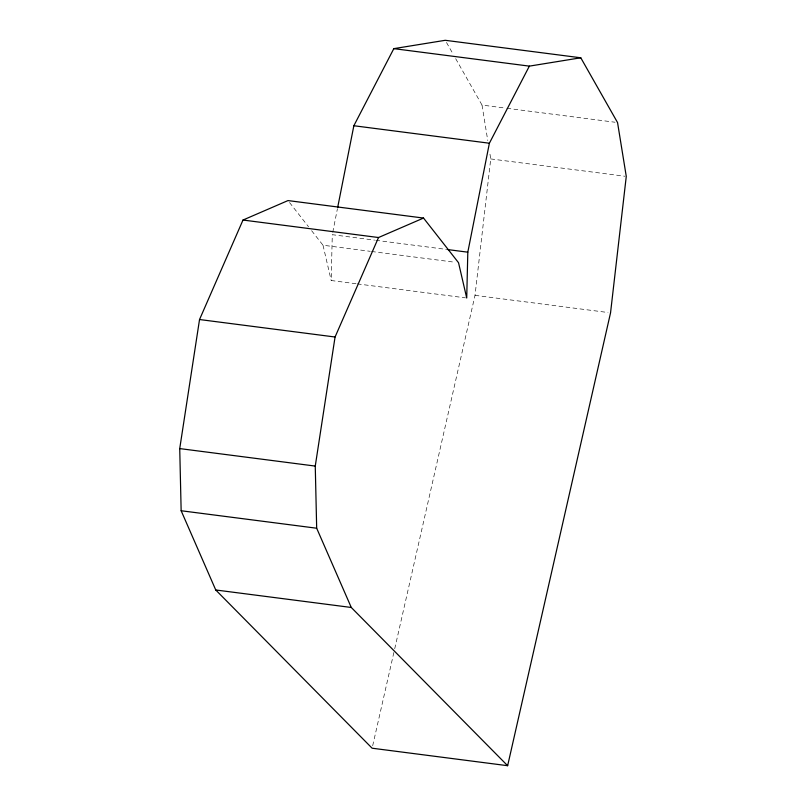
<?xml version="1.0" encoding="UTF-8"?>
<svg xmlns="http://www.w3.org/2000/svg" width="806" height="806" viewBox="0 0 806 806"><rect width="100%" height="100%" fill="white"/><g stroke="black" fill="none" stroke-linecap="round" stroke-linejoin="round"><path stroke-width="0.6" stroke-dasharray="4.03 3.02" d="M356.061 283.732L331.195 280.528L332.284 234.687L374.558 240.138M394.708 648.8L475.016 295.349L490.743 158.923L489.554 151.578M332.767 232.239L337.371 208.976M372.674 745.762L394.426 650.029M455.672 58.657L482.018 105.072L505.644 108.125M506.893 108.286L615.059 122.24M490.743 158.923L625.023 176.252M375.808 240.299L446.675 249.447M311.6 230.667L323.015 245.226L370.256 251.321M371.506 251.482L454.806 262.232M475.016 295.349L608.056 312.516M357.31 283.893L465.485 297.857M289.525 202.508L308.547 226.778M446.474 42.456L453.224 54.334M323.015 245.226L331.195 280.528M482.018 105.072L487.771 140.566"/><path stroke-width="1.21" d="M580.783 57.79L529.351 66.132L489.383 143.226L467.812 252.177L466.724 298.019L458.533 262.716L423.533 218.063L288.004 200.573L242.999 220.038L199.535 319.529L179.728 448.589L181.149 510.742L215.746 589.982L372.12 748.21L507.639 765.7L610.545 312.829L626.272 176.413L617.547 122.562L580.783 57.79L445.255 40.3L393.822 48.642L353.854 125.736L337.613 207.757M507.639 765.7L351.275 607.472L316.677 528.222L315.257 466.08L335.064 337.009L378.518 237.528L423.533 218.063M393.822 48.642L529.351 66.132M353.854 125.736L489.383 143.226M242.999 220.038L378.518 237.528M447.914 249.608L467.812 252.177M199.535 319.529L335.064 337.009M179.728 448.589L315.257 466.08M181.149 510.742L316.677 528.222M215.746 589.982L351.275 607.472"/></g></svg>
